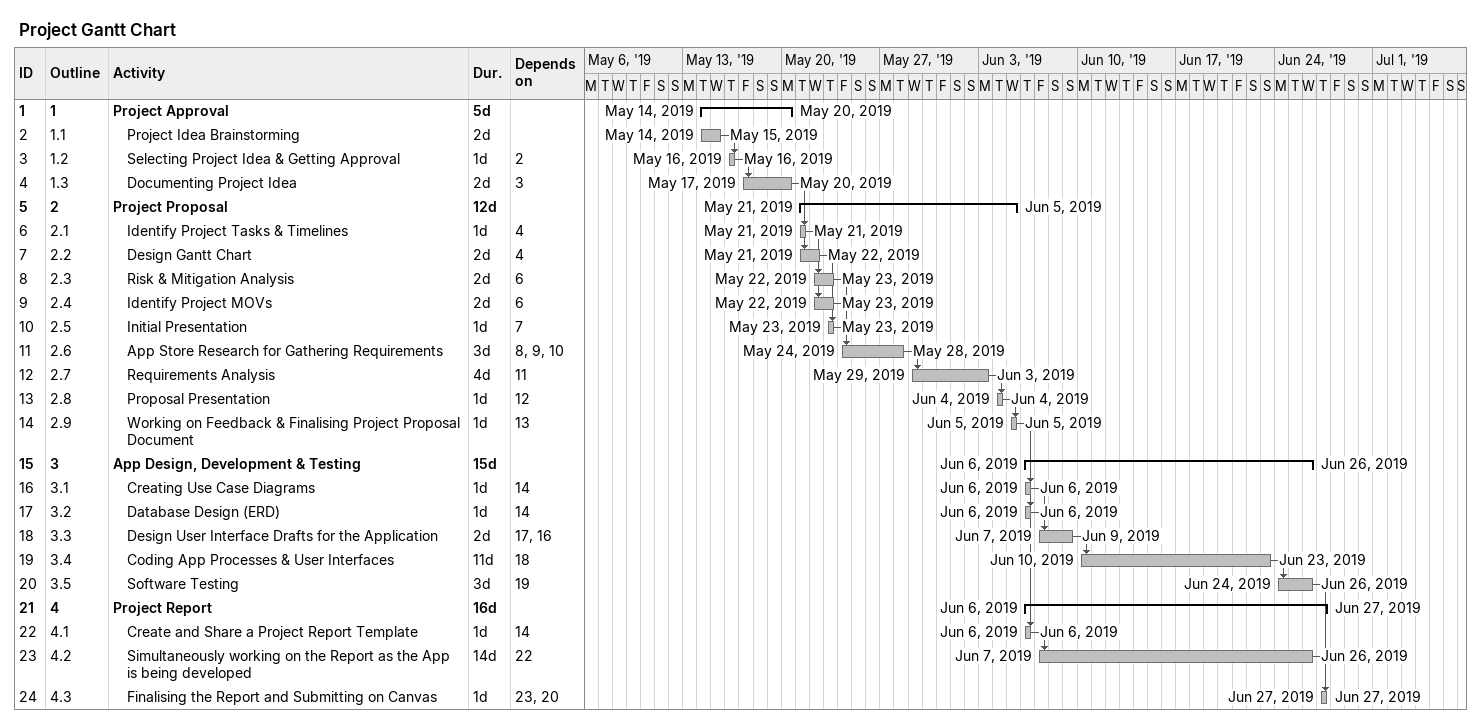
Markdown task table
Project Gantt Chart

| ID | WBS | Task | Duration | Start | Finish | Predecessors |
|---|---|---|---|---|---|---|
| 1 | 1 | **Project Approval** | 5d | 2019-05-14 | 2019-05-20 |  |
| 2 | 1.1 | Project Idea Brainstorming | 2d | 2019-05-14 | 2019-05-15 |  |
| 3 | 1.2 | Selecting Project Idea & Getting Approval | 1d | 2019-05-16 | 2019-05-16 | 2 |
| 4 | 1.3 | Documenting Project Idea | 2d | 2019-05-17 | 2019-05-20 | 3 |
| 5 | 2 | **Project Proposal** | 12d | 2019-05-21 | 2019-06-05 |  |
| 6 | 2.1 | Identify Project Tasks & Timelines | 1d | 2019-05-21 | 2019-05-21 | 4 |
| 7 | 2.2 | Design Gantt Chart | 2d | 2019-05-21 | 2019-05-22 | 4 |
| 8 | 2.3 | Risk & Mitigation Analysis | 2d | 2019-05-22 | 2019-05-23 | 6 |
| 9 | 2.4 | Identify Project MOVs | 2d | 2019-05-22 | 2019-05-23 | 6 |
| 10 | 2.5 | Initial Presentation | 1d | 2019-05-23 | 2019-05-23 | 7 |
| 11 | 2.6 | App Store Research for Gathering Requirements | 3d | 2019-05-24 | 2019-05-28 | 8, 9, 10 |
| 12 | 2.7 | Requirements Analysis | 4d | 2019-05-29 | 2019-06-03 | 11 |
| 13 | 2.8 | Proposal Presentation | 1d | 2019-06-04 | 2019-06-04 | 12 |
| 14 | 2.9 | Working on Feedback & Finalising Project Proposal Document | 1d | 2019-06-05 | 2019-06-05 | 13 |
| 15 | 3 | **App Design, Development & Testing** | 15d | 2019-06-06 | 2019-06-26 |  |
| 16 | 3.1 | Creating Use Case Diagrams | 1d | 2019-06-06 | 2019-06-06 | 14 |
| 17 | 3.2 | Database Design (ERD) | 1d | 2019-06-06 | 2019-06-06 | 14 |
| 18 | 3.3 | Design User Interface Drafts for the Application | 2d | 2019-06-07 | 2019-06-09 | 17, 16 |
| 19 | 3.4 | Coding App Processes & User Interfaces | 11d | 2019-06-10 | 2019-06-23 | 18 |
| 20 | 3.5 | Software Testing | 3d | 2019-06-24 | 2019-06-26 | 19 |
| 21 | 4 | **Project Report** | 16d | 2019-06-06 | 2019-06-27 |  |
| 22 | 4.1 | Create and Share a Project Report Template | 1d | 2019-06-06 | 2019-06-06 | 14 |
| 23 | 4.2 | Simultaneously working on the Report as the App is being developed | 14d | 2019-06-07 | 2019-06-26 | 22 |
| 24 | 4.3 | Finalising the Report and Submitting on Canvas | 1d | 2019-06-27 | 2019-06-27 | 23, 20 |
